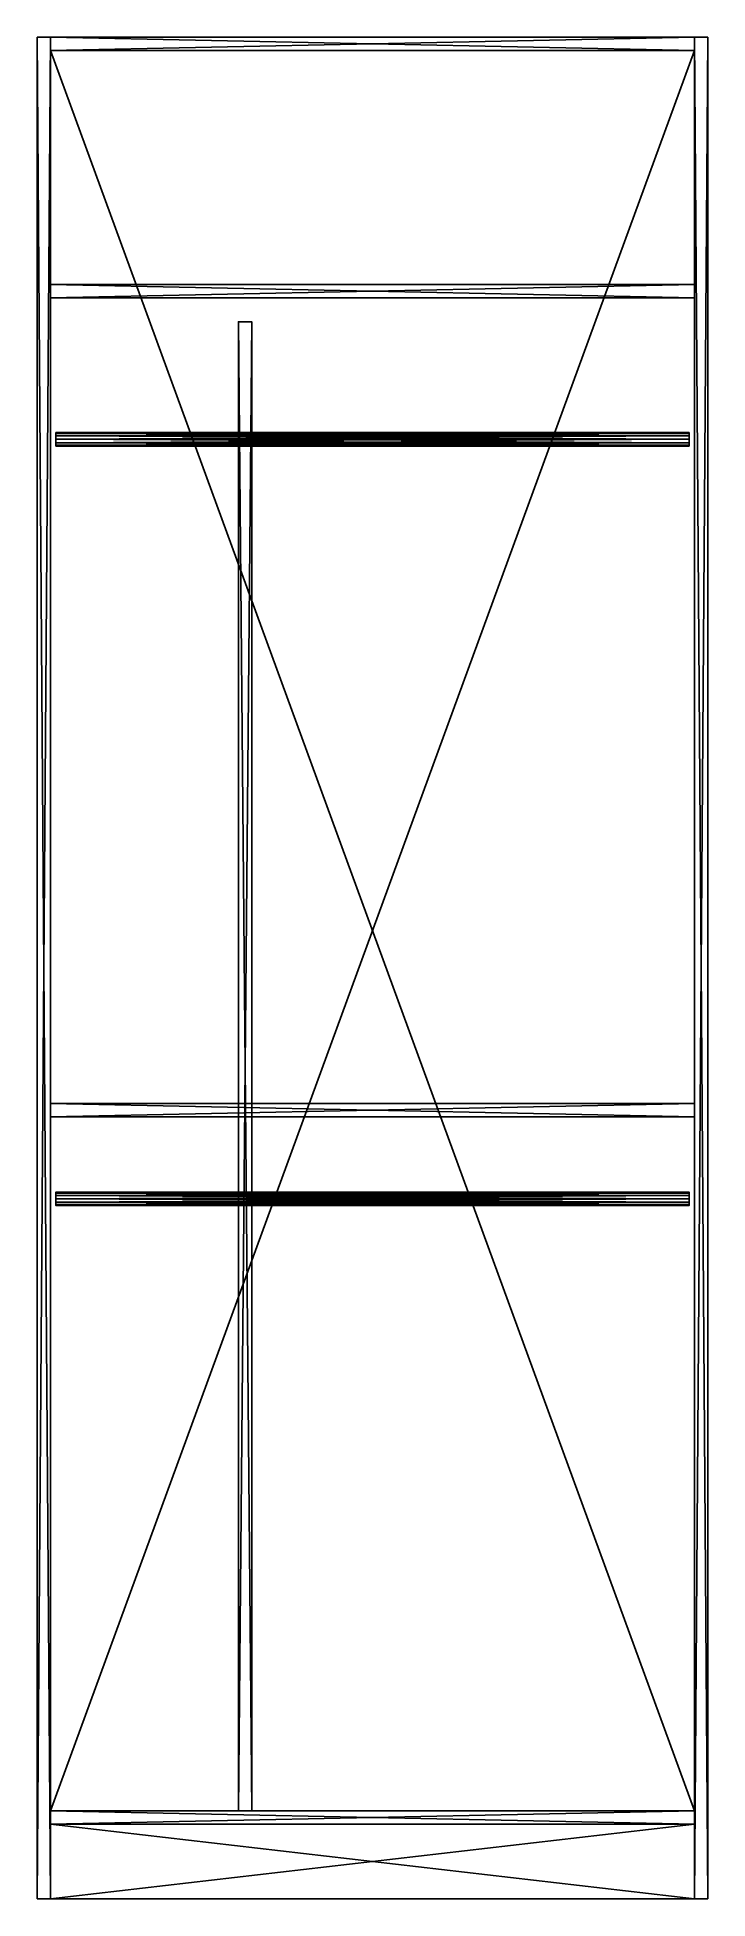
# Model space of a CAD drawing. Header units: millimetres. Extents: x 0 to 900, y 0 to 2500.
import ezdxf

# ---------------------------------------------------------------- set-up
doc = ezdxf.new("R2010")
doc.units = ezdxf.units.MM
for name, color, linetype in [('ARKALIK', 7, 'Continuous'), ('ASKILIK', 7, 'Continuous'), ('BAZA', 7, 'Continuous'), ('DIKME', 7, 'Continuous'), ('GOVDE', 7, 'Continuous'), ('RAF', 7, 'Continuous')]:
    doc.layers.add(name, color=color, linetype=linetype)

msp = doc.modelspace()

# ---------------------------------------------------------------- linework, layer by layer
at = {"layer": 'ARKALIK'}
for points in [[(18, 118, 600), (18, 2482, 600), (18, 118, 592)], [(18, 118, 592), (18, 2482, 600), (18, 2482, 592)], [(18, 2482, 592), (882, 118, 592), (18, 118, 592)], [(18, 118, 600), (882, 2482, 600), (18, 2482, 600)], [(882, 118, 600), (882, 2482, 600), (18, 118, 600)], [(18, 2482, 600), (882, 2482, 600), (18, 2482, 592)], [(882, 2482, 592), (882, 118, 592), (18, 2482, 592)], [(18, 2482, 592), (882, 2482, 600), (882, 2482, 592)], [(882, 2482, 592), (882, 118, 600), (882, 118, 592)], [(882, 2482, 600), (882, 118, 600), (882, 2482, 592)], [(882, 118, 592), (18, 118, 600), (18, 118, 592)], [(882, 118, 600), (18, 118, 600), (882, 118, 592)]]:
    msp.add_3dface(points, dxfattribs=at)
at = {"layer": 'ASKILIK'}
for points in [[(25, 1967.8, 265.5), (25, 1960, 270), (25, 1969, 270)], [(25, 1967.8, 265.5), (25, 1969, 270), (875, 1967.8, 265.5)], [(875, 1967.8, 265.5), (25, 1969, 270), (875, 1969, 270)], [(25, 1969, 270), (25, 1960, 270), (25, 1967.8, 274.5)], [(25, 1969, 270), (25, 1967.8, 274.5), (875, 1969, 270)], [(875, 1969, 270), (25, 1967.8, 274.5), (875, 1967.8, 274.5)], [(25, 1964.5, 262.2), (25, 1960, 270), (25, 1967.8, 265.5)], [(25, 1964.5, 262.2), (25, 1967.8, 265.5), (875, 1964.5, 262.2)], [(875, 1964.5, 262.2), (25, 1967.8, 265.5), (875, 1967.8, 265.5)], [(25, 1967.8, 274.5), (25, 1960, 270), (25, 1964.5, 277.8)], [(25, 1967.8, 274.5), (25, 1964.5, 277.8), (875, 1967.8, 274.5)], [(875, 1967.8, 274.5), (25, 1964.5, 277.8), (875, 1964.5, 277.8)], [(25, 1960, 261), (25, 1960, 270), (25, 1964.5, 262.2)], [(25, 1960, 261), (25, 1964.5, 262.2), (875, 1960, 261)], [(875, 1960, 261), (25, 1964.5, 262.2), (875, 1964.5, 262.2)], [(25, 1964.5, 277.8), (25, 1960, 270), (25, 1960, 279)], [(25, 1964.5, 277.8), (25, 1960, 279), (875, 1964.5, 277.8)], [(875, 1964.5, 277.8), (25, 1960, 279), (875, 1960, 279)], [(25, 1960, 279), (25, 1960, 270), (25, 1955.5, 277.8)], [(25, 1960, 279), (25, 1955.5, 277.8), (875, 1960, 279)], [(875, 1960, 279), (25, 1955.5, 277.8), (875, 1955.5, 277.8)], [(25, 1955.5, 277.8), (25, 1960, 270), (25, 1952.2, 274.5)], [(25, 1952.2, 274.5), (25, 1960, 270), (25, 1951, 270)], [(25, 1951, 270), (25, 1960, 270), (25, 1952.2, 265.5)], [(25, 1952.2, 265.5), (25, 1960, 270), (25, 1955.5, 262.2)], [(25, 1955.5, 262.2), (25, 1960, 270), (25, 1960, 261)], [(25, 1955.5, 262.2), (25, 1960, 261), (875, 1955.5, 262.2)], [(875, 1955.5, 262.2), (25, 1960, 261), (875, 1960, 261)], [(25, 1955.5, 277.8), (25, 1952.2, 274.5), (875, 1955.5, 277.8)], [(875, 1955.5, 277.8), (25, 1952.2, 274.5), (875, 1952.2, 274.5)], [(25, 1952.2, 265.5), (25, 1955.5, 262.2), (875, 1952.2, 265.5)], [(875, 1952.2, 265.5), (25, 1955.5, 262.2), (875, 1955.5, 262.2)], [(25, 1952.2, 274.5), (25, 1951, 270), (875, 1952.2, 274.5)], [(875, 1952.2, 274.5), (25, 1951, 270), (875, 1951, 270)], [(25, 1951, 270), (25, 1952.2, 265.5), (875, 1951, 270)], [(875, 1951, 270), (25, 1952.2, 265.5), (875, 1952.2, 265.5)], [(875, 1967.8, 265.5), (875, 1969, 270), (875, 1960, 270)], [(875, 1969, 270), (875, 1967.8, 274.5), (875, 1960, 270)], [(875, 1964.5, 262.2), (875, 1967.8, 265.5), (875, 1960, 270)], [(875, 1967.8, 274.5), (875, 1964.5, 277.8), (875, 1960, 270)], [(875, 1960, 261), (875, 1964.5, 262.2), (875, 1960, 270)], [(875, 1964.5, 277.8), (875, 1960, 279), (875, 1960, 270)], [(875, 1960, 279), (875, 1955.5, 277.8), (875, 1960, 270)], [(875, 1955.5, 277.8), (875, 1952.2, 274.5), (875, 1960, 270)], [(875, 1952.2, 274.5), (875, 1951, 270), (875, 1960, 270)], [(875, 1951, 270), (875, 1952.2, 265.5), (875, 1960, 270)], [(875, 1952.2, 265.5), (875, 1955.5, 262.2), (875, 1960, 270)], [(875, 1955.5, 262.2), (875, 1960, 261), (875, 1960, 270)], [(25, 947.8, 265.5), (25, 940, 270), (25, 949, 270)], [(25, 947.8, 265.5), (25, 949, 270), (875, 947.8, 265.5)], [(875, 947.8, 265.5), (25, 949, 270), (875, 949, 270)], [(25, 949, 270), (25, 940, 270), (25, 947.8, 274.5)], [(25, 949, 270), (25, 947.8, 274.5), (875, 949, 270)], [(875, 949, 270), (25, 947.8, 274.5), (875, 947.8, 274.5)], [(25, 944.5, 262.2), (25, 940, 270), (25, 947.8, 265.5)], [(25, 944.5, 262.2), (25, 947.8, 265.5), (875, 944.5, 262.2)], [(875, 944.5, 262.2), (25, 947.8, 265.5), (875, 947.8, 265.5)], [(25, 947.8, 274.5), (25, 940, 270), (25, 944.5, 277.8)], [(25, 947.8, 274.5), (25, 944.5, 277.8), (875, 947.8, 274.5)], [(875, 947.8, 274.5), (25, 944.5, 277.8), (875, 944.5, 277.8)], [(25, 940, 261), (25, 940, 270), (25, 944.5, 262.2)], [(25, 940, 261), (25, 944.5, 262.2), (875, 940, 261)], [(875, 940, 261), (25, 944.5, 262.2), (875, 944.5, 262.2)], [(25, 944.5, 277.8), (25, 940, 270), (25, 940, 279)], [(25, 944.5, 277.8), (25, 940, 279), (875, 944.5, 277.8)], [(875, 944.5, 277.8), (25, 940, 279), (875, 940, 279)], [(25, 940, 279), (25, 940, 270), (25, 935.5, 277.8)], [(25, 940, 279), (25, 935.5, 277.8), (875, 940, 279)], [(875, 940, 279), (25, 935.5, 277.8), (875, 935.5, 277.8)], [(25, 935.5, 277.8), (25, 940, 270), (25, 932.2, 274.5)], [(25, 932.2, 274.5), (25, 940, 270), (25, 931, 270)], [(25, 931, 270), (25, 940, 270), (25, 932.2, 265.5)], [(25, 932.2, 265.5), (25, 940, 270), (25, 935.5, 262.2)], [(25, 935.5, 262.2), (25, 940, 270), (25, 940, 261)], [(25, 935.5, 262.2), (25, 940, 261), (875, 935.5, 262.2)], [(875, 935.5, 262.2), (25, 940, 261), (875, 940, 261)], [(25, 935.5, 277.8), (25, 932.2, 274.5), (875, 935.5, 277.8)], [(875, 935.5, 277.8), (25, 932.2, 274.5), (875, 932.2, 274.5)], [(25, 932.2, 265.5), (25, 935.5, 262.2), (875, 932.2, 265.5)], [(875, 932.2, 265.5), (25, 935.5, 262.2), (875, 935.5, 262.2)], [(25, 932.2, 274.5), (25, 931, 270), (875, 932.2, 274.5)], [(875, 932.2, 274.5), (25, 931, 270), (875, 931, 270)], [(25, 931, 270), (25, 932.2, 265.5), (875, 931, 270)], [(875, 931, 270), (25, 932.2, 265.5), (875, 932.2, 265.5)], [(875, 947.8, 265.5), (875, 949, 270), (875, 940, 270)], [(875, 949, 270), (875, 947.8, 274.5), (875, 940, 270)], [(875, 944.5, 262.2), (875, 947.8, 265.5), (875, 940, 270)], [(875, 947.8, 274.5), (875, 944.5, 277.8), (875, 940, 270)], [(875, 940, 261), (875, 944.5, 262.2), (875, 940, 270)], [(875, 944.5, 277.8), (875, 940, 279), (875, 940, 270)], [(875, 940, 279), (875, 935.5, 277.8), (875, 940, 270)], [(875, 935.5, 277.8), (875, 932.2, 274.5), (875, 940, 270)], [(875, 932.2, 274.5), (875, 931, 270), (875, 940, 270)], [(875, 931, 270), (875, 932.2, 265.5), (875, 940, 270)], [(875, 932.2, 265.5), (875, 935.5, 262.2), (875, 940, 270)], [(875, 935.5, 262.2), (875, 940, 261), (875, 940, 270)]]:
    msp.add_3dface(points, dxfattribs=at)
at = {"layer": 'BAZA'}
for points in [[(18, 0, 38), (18, 100, 38), (18, 0)], [(18, 0), (18, 100, 38), (18, 100)], [(18, 100), (882, 0), (18, 0)], [(18, 0, 38), (882, 100, 38), (18, 100, 38)], [(882, 0, 38), (882, 100, 38), (18, 0, 38)], [(18, 100, 38), (882, 100, 38), (18, 100)], [(882, 100), (882, 0), (18, 100)], [(18, 100), (882, 100, 38), (882, 100)], [(882, 100), (882, 0, 38), (882, 0)], [(882, 100, 38), (882, 0, 38), (882, 100)], [(882, 0), (18, 0, 38), (18, 0)], [(882, 0, 38), (18, 0, 38), (882, 0)]]:
    msp.add_3dface(points, dxfattribs=at)
at = {"layer": 'DIKME'}
for points in [[(270, 118, 588), (270, 2118, 588), (270, 118)], [(270, 118), (270, 2118, 588), (270, 2118)], [(270, 2118), (288, 118), (270, 118)], [(270, 118, 588), (288, 2118, 588), (270, 2118, 588)], [(288, 118, 588), (288, 2118, 588), (270, 118, 588)], [(270, 2118, 588), (288, 2118, 588), (270, 2118)], [(288, 2118), (288, 118), (270, 2118)], [(270, 2118), (288, 2118, 588), (288, 2118)], [(288, 2118), (288, 118, 588), (288, 118)], [(288, 2118, 588), (288, 118, 588), (288, 2118)], [(288, 118), (270, 118, 588), (270, 118)], [(288, 118, 588), (270, 118, 588), (288, 118)]]:
    msp.add_3dface(points, dxfattribs=at)
at = {"layer": 'GOVDE'}
for points in [[(0, 0, 600), (0, 2500, 600), (0, 0)], [(0, 0), (0, 2500, 600), (0, 2500)], [(0, 2500), (18, 0), (0, 0)], [(0, 0, 600), (18, 2500, 600), (0, 2500, 600)], [(18, 0, 600), (18, 2500, 600), (0, 0, 600)], [(0, 2500, 600), (18, 2500, 600), (0, 2500)], [(18, 2500), (18, 0), (0, 2500)], [(0, 2500), (18, 2500, 600), (18, 2500)], [(18, 2500), (18, 0, 600), (18, 0)], [(18, 2500, 600), (18, 0, 600), (18, 2500)], [(18, 2482, 600), (18, 2500, 600), (18, 2482)], [(18, 2482), (18, 2500, 600), (18, 2500)], [(18, 2500), (882, 2482), (18, 2482)], [(18, 2482, 600), (882, 2500, 600), (18, 2500, 600)], [(882, 2482, 600), (882, 2500, 600), (18, 2482, 600)], [(18, 2500, 600), (882, 2500, 600), (18, 2500)], [(882, 2500), (882, 2482), (18, 2500)], [(18, 2500), (882, 2500, 600), (882, 2500)], [(882, 0, 600), (882, 2500, 600), (882, 0)], [(882, 0), (882, 2500, 600), (882, 2500)], [(882, 2500), (900, 0), (882, 0)], [(882, 0, 600), (900, 2500, 600), (882, 2500, 600)], [(900, 0, 600), (900, 2500, 600), (882, 0, 600)], [(882, 2500, 600), (900, 2500, 600), (882, 2500)], [(900, 2500), (900, 0), (882, 2500)], [(882, 2500), (900, 2500, 600), (900, 2500)], [(882, 2500), (882, 2482, 600), (882, 2482)], [(882, 2500, 600), (882, 2482, 600), (882, 2500)], [(900, 2500), (900, 0, 600), (900, 0)], [(900, 2500, 600), (900, 0, 600), (900, 2500)], [(882, 2482), (18, 2482, 600), (18, 2482)], [(882, 2482, 600), (18, 2482, 600), (882, 2482)], [(18, 100, 600), (18, 118, 600), (18, 100)], [(18, 100), (18, 118, 600), (18, 118)], [(18, 118), (882, 100), (18, 100)], [(18, 100, 600), (882, 118, 600), (18, 118, 600)], [(882, 100, 600), (882, 118, 600), (18, 100, 600)], [(18, 118, 600), (882, 118, 600), (18, 118)], [(882, 118), (882, 100), (18, 118)], [(18, 118), (882, 118, 600), (882, 118)], [(882, 100), (18, 100, 600), (18, 100)], [(882, 100, 600), (18, 100, 600), (882, 100)], [(882, 118), (882, 100, 600), (882, 100)], [(882, 118, 600), (882, 100, 600), (882, 118)], [(18, 0), (0, 0, 600), (0, 0)], [(18, 0, 600), (0, 0, 600), (18, 0)], [(900, 0), (882, 0, 600), (882, 0)], [(900, 0, 600), (882, 0, 600), (900, 0)]]:
    msp.add_3dface(points, dxfattribs=at)
at = {"layer": 'RAF'}
for points in [[(18, 2150, 588), (18, 2168, 588), (18, 2150)], [(18, 2150), (18, 2168, 588), (18, 2168)], [(18, 2168), (882, 2150), (18, 2150)], [(18, 2150, 588), (882, 2168, 588), (18, 2168, 588)], [(882, 2150, 588), (882, 2168, 588), (18, 2150, 588)], [(18, 2168, 588), (882, 2168, 588), (18, 2168)], [(882, 2168), (882, 2150), (18, 2168)], [(18, 2168), (882, 2168, 588), (882, 2168)], [(882, 2150), (18, 2150, 588), (18, 2150)], [(882, 2150, 588), (18, 2150, 588), (882, 2150)], [(882, 2168), (882, 2150, 588), (882, 2150)], [(882, 2168, 588), (882, 2150, 588), (882, 2168)], [(18, 1050, 588), (18, 1068, 588), (18, 1050)], [(18, 1050), (18, 1068, 588), (18, 1068)], [(18, 1068), (882, 1050), (18, 1050)], [(18, 1050, 588), (882, 1068, 588), (18, 1068, 588)], [(882, 1050, 588), (882, 1068, 588), (18, 1050, 588)], [(18, 1068, 588), (882, 1068, 588), (18, 1068)], [(882, 1068), (882, 1050), (18, 1068)], [(18, 1068), (882, 1068, 588), (882, 1068)], [(882, 1050), (18, 1050, 588), (18, 1050)], [(882, 1050, 588), (18, 1050, 588), (882, 1050)], [(882, 1068), (882, 1050, 588), (882, 1050)], [(882, 1068, 588), (882, 1050, 588), (882, 1068)]]:
    msp.add_3dface(points, dxfattribs=at)

doc.saveas('drawing.dxf')
